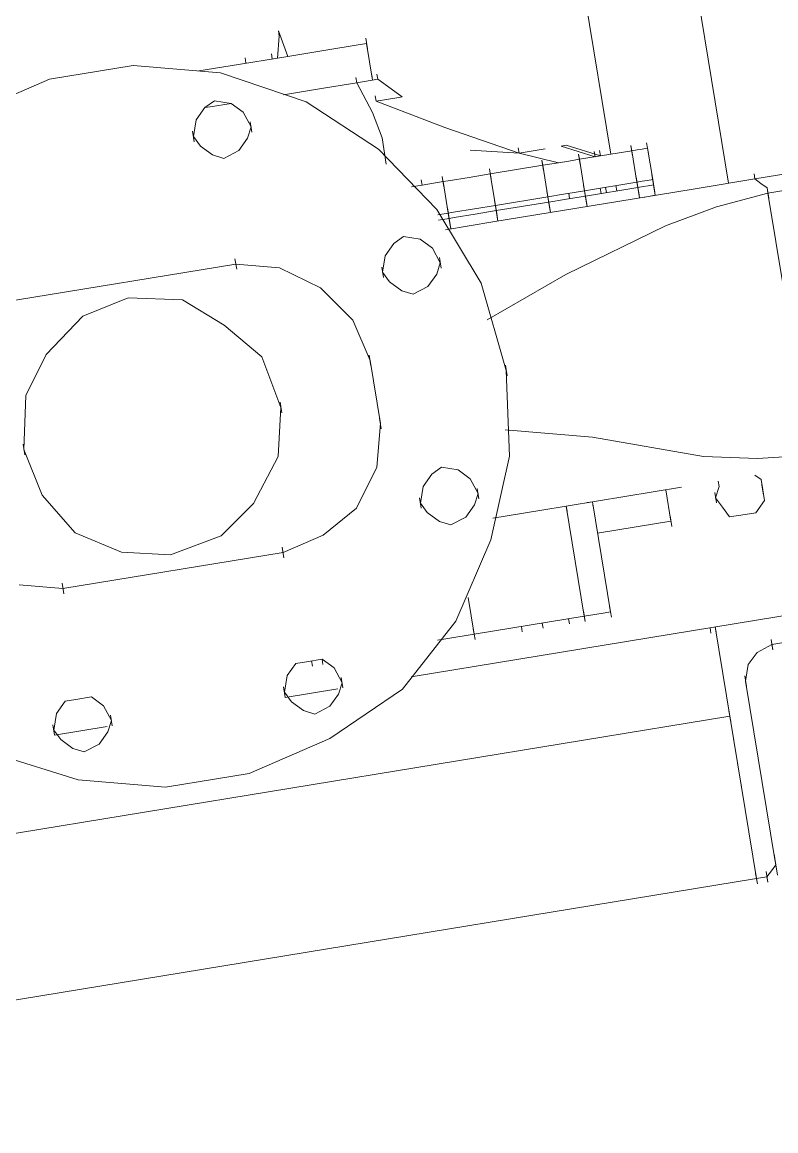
# Model space of a CAD drawing. Header units: metres. Extents: x 2 to 659295185, y -28 to 1124222152.
# Drawn here: x 655597.5662 to 655597.8639, y 1126518.3271 to 1126518.765 of the extents above; entities that cross this region are included whole.
import ezdxf

# ---------------------------------------------------------------- set-up
doc = ezdxf.new("R2010")
doc.units = ezdxf.units.M
doc.header["$MEASUREMENT"] = 0
doc.linetypes.add('DASHDOT', pattern=[1, 0.5, -0.25, 0, -0.25])
doc.layers.add('CCSM_C1_CUERPO CK$0$A-EQUIPOS', color=9, linetype='CONTINUOUS')
doc.layers.add('LOCALES ASIGNADOS', color=41, linetype='DASHDOT', lineweight=0)

msp = doc.modelspace()

# ---------------------------------------------------------------- hatches: boundary and pattern name
at = {"layer": 'LOCALES ASIGNADOS'}
h = msp.add_hatch(color=256, dxfattribs=at)
edge = h.paths.add_edge_path()
edge.add_arc((219491.10562, 1054914.37558), 441878.9229, 9.3080497183, 9.309563548, ccw=False)
edge.add_line((655551.80975, 1126384.96264), (655564.53981, 1126387.0492))
edge.add_line((655564.53981, 1126387.0492), (655562.58668, 1126398.96519))
edge.add_line((655562.58668, 1126398.96519), (655552.39223, 1126397.29424))
edge.add_line((655552.39223, 1126397.29424), (655552.45693, 1126396.89953))
edge.add_line((655552.45693, 1126396.89953), (655549.92125, 1126396.48391))

# ---------------------------------------------------------------- linework, layer by layer
at = {"layer": 'CCSM_C1_CUERPO CK$0$A-EQUIPOS', "lineweight": 5}
for p, q in [((655597.84525, 1126518.70133), (655597.63482, 1126519.98512)), ((655597.84525, 1126518.70133), (655597.63482, 1126519.98512)), ((655597.72234, 1126519.17873), (655597.79871, 1126518.71284)), ((655597.72234, 1126519.17873), (655597.79871, 1126518.71284)), ((655597.66775, 1126518.75941), (655597.66741, 1126518.76148)), ((655597.66741, 1126518.76148), (655597.67118, 1126518.75147)), ((655597.66704, 1126518.75079), (655597.66775, 1126518.75941)), ((655597.7019, 1126518.75863), (655597.70258, 1126518.75449)), ((655597.66463, 1126518.75252), (655597.66497, 1126518.75045)), ((655597.66497, 1126518.75045), (655597.66463, 1126518.75252)), ((655597.66463, 1126518.75252), (655597.66497, 1126518.75045)), ((655597.68774, 1126518.75418), (655597.67118, 1126518.75147)), ((655597.68774, 1126518.75418), (655597.67118, 1126518.75147)), ((655597.6981, 1126518.75588), (655597.68774, 1126518.75418)), ((655597.6981, 1126518.75588), (655597.68774, 1126518.75418)), ((655597.70224, 1126518.75656), (655597.6981, 1126518.75588)), ((655597.70224, 1126518.75656), (655597.6981, 1126518.75588)), ((655597.70461, 1126518.74207), (655597.70224, 1126518.75656)), ((655597.67118, 1126518.75147), (655597.6484, 1126518.74774)), ((655597.67118, 1126518.75147), (655597.6484, 1126518.74774)), ((655597.65427, 1126518.75083), (655597.65461, 1126518.74875)), ((655597.65461, 1126518.74875), (655597.65427, 1126518.75083)), ((655597.65427, 1126518.75083), (655597.65461, 1126518.74875)), ((655597.61011, 1126518.74784), (655597.57698, 1126518.74241)), ((655597.61011, 1126518.74784), (655597.57698, 1126518.74241)), ((655597.6446, 1126518.74499), (655597.61011, 1126518.74784)), ((655597.6446, 1126518.74499), (655597.61011, 1126518.74784)), ((655597.6484, 1126518.74774), (655597.63598, 1126518.7457)), ((655597.6484, 1126518.74774), (655597.63598, 1126518.7457)), ((655597.67837, 1126518.73351), (655597.6446, 1126518.74499)), ((655597.67837, 1126518.73351), (655597.6446, 1126518.74499)), ((655597.70427, 1126518.74414), (655597.70461, 1126518.74207)), ((655597.70634, 1126518.74448), (655597.70668, 1126518.74241)), ((655597.57698, 1126518.74241), (655597.54521, 1126518.7287)), ((655597.57698, 1126518.74241), (655597.54521, 1126518.7287)), ((655597.6984, 1126518.74105), (655597.68598, 1126518.73901)), ((655597.6984, 1126518.74105), (655597.68598, 1126518.73901)), ((655597.69806, 1126518.74312), (655597.6984, 1126518.74105)), ((655597.70668, 1126518.74241), (655597.6984, 1126518.74105)), ((655597.70668, 1126518.74241), (655597.6984, 1126518.74105)), ((655597.70458, 1126518.7293), (655597.6984, 1126518.74105)), ((655597.70668, 1126518.74241), (655597.71632, 1126518.73548)), ((655597.68598, 1126518.73901), (655597.66941, 1126518.7363)), ((655597.68598, 1126518.73901), (655597.66941, 1126518.7363)), ((655597.70563, 1126518.73585), (655597.70597, 1126518.73378)), ((655597.71425, 1126518.73514), (655597.70597, 1126518.73378)), ((655597.71425, 1126518.73514), (655597.70597, 1126518.73378)), ((655597.71632, 1126518.73548), (655597.71425, 1126518.73514)), ((655597.71632, 1126518.73548), (655597.71425, 1126518.73514)), ((655597.63835, 1126518.73121), (655597.63489, 1126518.72639)), ((655597.63835, 1126518.73121), (655597.63489, 1126518.72639)), ((655597.63835, 1126518.73121), (655597.64215, 1126518.73395)), ((655597.64215, 1126518.73395), (655597.63835, 1126518.73121)), ((655597.64042, 1126518.73154), (655597.63835, 1126518.73121)), ((655597.64042, 1126518.73154), (655597.63835, 1126518.73121)), ((655597.64871, 1126518.7329), (655597.64042, 1126518.73154)), ((655597.64871, 1126518.7329), (655597.64042, 1126518.73154)), ((655597.64215, 1126518.73395), (655597.64871, 1126518.7329)), ((655597.64871, 1126518.7329), (655597.64215, 1126518.73395)), ((655597.64871, 1126518.7329), (655597.65353, 1126518.72944)), ((655597.65353, 1126518.72944), (655597.64871, 1126518.7329)), ((655597.70695, 1126518.71481), (655597.67837, 1126518.73351)), ((655597.70695, 1126518.71481), (655597.67837, 1126518.73351)), ((655597.73319, 1126518.72336), (655597.70597, 1126518.73378)), ((655597.63489, 1126518.72639), (655597.63384, 1126518.71983)), ((655597.63489, 1126518.72639), (655597.63384, 1126518.71983)), ((655597.65353, 1126518.72944), (655597.65661, 1126518.72357)), ((655597.65661, 1126518.72357), (655597.65353, 1126518.72944)), ((655597.70835, 1126518.71929), (655597.70458, 1126518.7293)), ((655597.6335, 1126518.7219), (655597.63418, 1126518.71776)), ((655597.65661, 1126518.72357), (655597.65522, 1126518.71909)), ((655597.65661, 1126518.72357), (655597.65522, 1126518.71909)), ((655597.65628, 1126518.72564), (655597.65695, 1126518.7215)), ((655597.76249, 1126518.71328), (655597.73319, 1126518.72336)), ((655597.63659, 1126518.71603), (655597.63384, 1126518.71983)), ((655597.63659, 1126518.71603), (655597.63384, 1126518.71983)), ((655597.65522, 1126518.71909), (655597.65176, 1126518.71427)), ((655597.65522, 1126518.71909), (655597.65176, 1126518.71427)), ((655597.71004, 1126518.70894), (655597.70835, 1126518.71929)), ((655597.64141, 1126518.71257), (655597.63659, 1126518.71603)), ((655597.64141, 1126518.71257), (655597.63659, 1126518.71603)), ((655597.65176, 1126518.71427), (655597.64589, 1126518.71118)), ((655597.65176, 1126518.71427), (655597.64589, 1126518.71118)), ((655597.73, 1126518.69094), (655597.70695, 1126518.71481)), ((655597.73, 1126518.69094), (655597.70695, 1126518.71481)), ((655597.76249, 1126518.71328), (655597.74317, 1126518.71437)), ((655597.74317, 1126518.71437), (655597.76249, 1126518.71328)), ((655597.76249, 1126518.71328), (655597.74317, 1126518.71437)), ((655597.76215, 1126518.71535), (655597.76249, 1126518.71328)), ((655597.76249, 1126518.71328), (655597.76215, 1126518.71535)), ((655597.76249, 1126518.71328), (655597.77284, 1126518.71498)), ((655597.77284, 1126518.71498), (655597.76249, 1126518.71328)), ((655597.778, 1126518.70944), (655597.76249, 1126518.71328)), ((655597.778, 1126518.70944), (655597.76249, 1126518.71328)), ((655597.76249, 1126518.71328), (655597.778, 1126518.70944)), ((655597.78112, 1126518.71633), (655597.77905, 1126518.71599)), ((655597.78112, 1126518.71633), (655597.77905, 1126518.71599)), ((655597.77905, 1126518.71599), (655597.7925, 1126518.71182)), ((655597.79457, 1126518.71216), (655597.78112, 1126518.71633)), ((655597.78112, 1126518.71633), (655597.79457, 1126518.71216)), ((655597.80699, 1126518.7142), (655597.78628, 1126518.7108)), ((655597.78628, 1126518.7108), (655597.80699, 1126518.7142)), ((655597.79216, 1126518.71389), (655597.7925, 1126518.71182)), ((655597.79216, 1126518.71389), (655597.7925, 1126518.71182)), ((655597.79216, 1126518.71389), (655597.7925, 1126518.71182)), ((655597.7925, 1126518.71182), (655597.79216, 1126518.71389)), ((655597.79423, 1126518.71423), (655597.79457, 1126518.71216)), ((655597.80733, 1126518.71212), (655597.80665, 1126518.71627)), ((655597.80665, 1126518.71627), (655597.80699, 1126518.7142)), ((655597.80906, 1126518.71453), (655597.80699, 1126518.7142)), ((655597.80906, 1126518.71453), (655597.80699, 1126518.7142)), ((655597.80699, 1126518.7142), (655597.80903, 1126518.70177)), ((655597.81113, 1126518.71487), (655597.80906, 1126518.71453)), ((655597.81113, 1126518.71487), (655597.80906, 1126518.71453)), ((655597.8132, 1126518.71521), (655597.81113, 1126518.71487)), ((655597.8132, 1126518.71521), (655597.81113, 1126518.71487)), ((655597.81354, 1126518.71314), (655597.81286, 1126518.71728)), ((655597.81286, 1126518.71728), (655597.8132, 1126518.71521)), ((655597.81524, 1126518.70279), (655597.8132, 1126518.71521)), ((655597.64589, 1126518.71118), (655597.64141, 1126518.71257)), ((655597.64589, 1126518.71118), (655597.64141, 1126518.71257)), ((655597.77145, 1126518.7105), (655597.77213, 1126518.70635)), ((655597.77145, 1126518.7105), (655597.77179, 1126518.70843)), ((655597.778, 1126518.70944), (655597.77179, 1126518.70843)), ((655597.778, 1126518.70944), (655597.77179, 1126518.70843)), ((655597.78214, 1126518.71012), (655597.778, 1126518.70944)), ((655597.78214, 1126518.71012), (655597.778, 1126518.70944)), ((655597.78628, 1126518.7108), (655597.78214, 1126518.71012)), ((655597.78628, 1126518.7108), (655597.78214, 1126518.71012)), ((655597.78594, 1126518.71287), (655597.78662, 1126518.70873)), ((655597.78594, 1126518.71287), (655597.78628, 1126518.7108)), ((655597.78832, 1126518.69838), (655597.78628, 1126518.7108)), ((655597.75108, 1126518.70503), (655597.7428, 1126518.70367)), ((655597.75074, 1126518.7071), (655597.75142, 1126518.70296)), ((655597.77179, 1126518.70843), (655597.75108, 1126518.70503)), ((655597.75108, 1126518.70503), (655597.77179, 1126518.70843)), ((655597.75108, 1126518.70503), (655597.75312, 1126518.69261)), ((655597.77179, 1126518.70843), (655597.77383, 1126518.696)), ((655597.8149, 1126518.70486), (655597.81558, 1126518.70072)), ((655597.85526, 1126518.7051), (655597.8556, 1126518.70303)), ((655597.87838, 1126518.70676), (655597.8556, 1126518.70303)), ((655597.87838, 1126518.70676), (655597.8556, 1126518.70303)), ((655597.72416, 1126518.70062), (655597.72002, 1126518.69994)), ((655597.72416, 1126518.70062), (655597.72002, 1126518.69994)), ((655597.72382, 1126518.70269), (655597.72416, 1126518.70062)), ((655597.73245, 1126518.70198), (655597.72416, 1126518.70062)), ((655597.72416, 1126518.70062), (655597.73245, 1126518.70198)), ((655597.73211, 1126518.70405), (655597.73279, 1126518.69991)), ((655597.73452, 1126518.70232), (655597.73245, 1126518.70198)), ((655597.73245, 1126518.70198), (655597.73448, 1126518.68955)), ((655597.7428, 1126518.70367), (655597.73452, 1126518.70232)), ((655597.78798, 1126518.70045), (655597.78866, 1126518.69631)), ((655597.80903, 1126518.70177), (655597.78832, 1126518.69838)), ((655597.78832, 1126518.69838), (655597.80903, 1126518.70177)), ((655597.80074, 1126518.70041), (655597.80108, 1126518.69834)), ((655597.80074, 1126518.70041), (655597.80108, 1126518.69834)), ((655597.80869, 1126518.70384), (655597.80937, 1126518.6997)), ((655597.8111, 1126518.70211), (655597.80903, 1126518.70177)), ((655597.8111, 1126518.70211), (655597.80903, 1126518.70177)), ((655597.80971, 1126518.69763), (655597.80903, 1126518.70177)), ((655597.80903, 1126518.70177), (655597.80937, 1126518.6997)), ((655597.80937, 1126518.6997), (655597.80903, 1126518.70177)), ((655597.81144, 1126518.70004), (655597.80937, 1126518.6997)), ((655597.81144, 1126518.70004), (655597.80937, 1126518.6997)), ((655597.81317, 1126518.70245), (655597.8111, 1126518.70211)), ((655597.81317, 1126518.70245), (655597.8111, 1126518.70211)), ((655597.81351, 1126518.70038), (655597.81144, 1126518.70004)), ((655597.81351, 1126518.70038), (655597.81144, 1126518.70004)), ((655597.81524, 1126518.70279), (655597.81317, 1126518.70245)), ((655597.81317, 1126518.70245), (655597.81524, 1126518.70279)), ((655597.81558, 1126518.70072), (655597.81351, 1126518.70038)), ((655597.81558, 1126518.70072), (655597.81351, 1126518.70038)), ((655597.81592, 1126518.69865), (655597.81524, 1126518.70279)), ((655597.81524, 1126518.70279), (655597.81558, 1126518.70072)), ((655597.81558, 1126518.70072), (655597.81524, 1126518.70279)), ((655597.81626, 1126518.69658), (655597.81558, 1126518.70072)), ((655597.8556, 1126518.70303), (655597.83282, 1126518.69929)), ((655597.83282, 1126518.69929), (655597.8556, 1126518.70303)), ((655597.8556, 1126518.70303), (655597.85801, 1126518.70129)), ((655597.86042, 1126518.69956), (655597.85801, 1126518.70129)), ((655597.88353, 1126518.70123), (655597.86076, 1126518.69749)), ((655597.77383, 1126518.696), (655597.75312, 1126518.69261)), ((655597.75312, 1126518.69261), (655597.77383, 1126518.696)), ((655597.77349, 1126518.69807), (655597.77416, 1126518.69393)), ((655597.78004, 1126518.69702), (655597.77383, 1126518.696)), ((655597.78004, 1126518.69702), (655597.77383, 1126518.696)), ((655597.77416, 1126518.69393), (655597.77383, 1126518.696)), ((655597.77383, 1126518.696), (655597.7745, 1126518.69186)), ((655597.77416, 1126518.69393), (655597.77383, 1126518.696)), ((655597.78418, 1126518.6977), (655597.78004, 1126518.69702)), ((655597.78418, 1126518.6977), (655597.78004, 1126518.69702)), ((655597.78452, 1126518.69563), (655597.78038, 1126518.69495)), ((655597.78452, 1126518.69563), (655597.78038, 1126518.69495)), ((655597.78245, 1126518.69529), (655597.78211, 1126518.69736)), ((655597.78211, 1126518.69736), (655597.78245, 1126518.69529)), ((655597.78832, 1126518.69838), (655597.78418, 1126518.6977)), ((655597.78418, 1126518.6977), (655597.78832, 1126518.69838)), ((655597.78866, 1126518.69631), (655597.78452, 1126518.69563)), ((655597.78866, 1126518.69631), (655597.78452, 1126518.69563)), ((655597.78832, 1126518.69838), (655597.78866, 1126518.69631)), ((655597.78866, 1126518.69631), (655597.78832, 1126518.69838)), ((655597.78832, 1126518.69838), (655597.78866, 1126518.69631)), ((655597.78832, 1126518.69838), (655597.789, 1126518.69424)), ((655597.78866, 1126518.69631), (655597.78832, 1126518.69838)), ((655597.78832, 1126518.69838), (655597.78866, 1126518.69631)), ((655597.78866, 1126518.69631), (655597.78832, 1126518.69838)), ((655597.78866, 1126518.69631), (655597.80937, 1126518.6997)), ((655597.80937, 1126518.6997), (655597.78866, 1126518.69631)), ((655597.78934, 1126518.69217), (655597.78866, 1126518.69631)), ((655597.79453, 1126518.6994), (655597.79487, 1126518.69732)), ((655597.79487, 1126518.69732), (655597.79453, 1126518.6994)), ((655597.79453, 1126518.6994), (655597.79487, 1126518.69732)), ((655597.79487, 1126518.69732), (655597.79453, 1126518.6994)), ((655597.7966, 1126518.69973), (655597.79694, 1126518.69766)), ((655597.79694, 1126518.69766), (655597.7966, 1126518.69973)), ((655597.7966, 1126518.69973), (655597.79694, 1126518.69766)), ((655597.83282, 1126518.69929), (655597.80797, 1126518.69522)), ((655597.83282, 1126518.69929), (655597.80797, 1126518.69522)), ((655597.80937, 1126518.6997), (655597.81004, 1126518.69556)), ((655597.80971, 1126518.69763), (655597.81004, 1126518.69556)), ((655597.81212, 1126518.6959), (655597.81004, 1126518.69556)), ((655597.81212, 1126518.6959), (655597.81004, 1126518.69556)), ((655597.81419, 1126518.69624), (655597.81212, 1126518.6959)), ((655597.81419, 1126518.69624), (655597.81212, 1126518.6959)), ((655597.81626, 1126518.69658), (655597.81419, 1126518.69624)), ((655597.81419, 1126518.69624), (655597.81626, 1126518.69658)), ((655597.81592, 1126518.69865), (655597.81626, 1126518.69658)), ((655597.86076, 1126518.69749), (655597.84039, 1126518.69203)), ((655597.86042, 1126518.69956), (655597.86076, 1126518.69749)), ((655597.86042, 1126518.69956), (655597.8611, 1126518.69542)), ((655597.87773, 1126518.59396), (655597.86076, 1126518.69749)), ((655597.73414, 1126518.69162), (655597.73482, 1126518.68748)), ((655597.74484, 1126518.69125), (655597.73655, 1126518.68989)), ((655597.74484, 1126518.69125), (655597.73655, 1126518.68989)), ((655597.75312, 1126518.69261), (655597.74484, 1126518.69125)), ((655597.75312, 1126518.69261), (655597.74484, 1126518.69125)), ((655597.80797, 1126518.69522), (655597.75207, 1126518.68606)), ((655597.80797, 1126518.69522), (655597.75207, 1126518.68606)), ((655597.75278, 1126518.69468), (655597.75346, 1126518.69054)), ((655597.75312, 1126518.69261), (655597.7538, 1126518.68847)), ((655597.75346, 1126518.69054), (655597.77416, 1126518.69393)), ((655597.77416, 1126518.69393), (655597.75346, 1126518.69054)), ((655597.78038, 1126518.69495), (655597.77416, 1126518.69393)), ((655597.78038, 1126518.69495), (655597.77416, 1126518.69393)), ((655597.77416, 1126518.69393), (655597.77484, 1126518.68979)), ((655597.7745, 1126518.69186), (655597.77484, 1126518.68979)), ((655597.789, 1126518.69424), (655597.78934, 1126518.69217)), ((655597.84039, 1126518.69203), (655597.82036, 1126518.68449)), ((655597.74752, 1126518.66192), (655597.73, 1126518.69094)), ((655597.74752, 1126518.66192), (655597.73, 1126518.69094)), ((655597.73448, 1126518.68955), (655597.73034, 1126518.68887)), ((655597.73448, 1126518.68955), (655597.73034, 1126518.68887)), ((655597.73482, 1126518.68748), (655597.73068, 1126518.6868)), ((655597.73482, 1126518.68748), (655597.73068, 1126518.6868)), ((655597.73655, 1126518.68989), (655597.73448, 1126518.68955)), ((655597.73655, 1126518.68989), (655597.73448, 1126518.68955)), ((655597.73448, 1126518.68955), (655597.73516, 1126518.68541)), ((655597.73689, 1126518.68782), (655597.73482, 1126518.68748)), ((655597.73689, 1126518.68782), (655597.73482, 1126518.68748)), ((655597.7355, 1126518.68334), (655597.73482, 1126518.68748)), ((655597.74518, 1126518.68918), (655597.73689, 1126518.68782)), ((655597.74518, 1126518.68918), (655597.73689, 1126518.68782)), ((655597.74518, 1126518.68918), (655597.75346, 1126518.69054)), ((655597.75346, 1126518.69054), (655597.74518, 1126518.68918)), ((655597.75346, 1126518.69054), (655597.75414, 1126518.6864)), ((655597.7538, 1126518.68847), (655597.75414, 1126518.6864)), ((655597.75207, 1126518.68606), (655597.73343, 1126518.683)), ((655597.75207, 1126518.68606), (655597.73343, 1126518.683)), ((655597.73516, 1126518.68541), (655597.7355, 1126518.68334)), ((655597.82036, 1126518.68449), (655597.78099, 1126518.66528)), ((655597.71306, 1126518.67754), (655597.71687, 1126518.68029)), ((655597.71687, 1126518.68029), (655597.71306, 1126518.67754)), ((655597.71687, 1126518.68029), (655597.72342, 1126518.67923)), ((655597.72342, 1126518.67923), (655597.71687, 1126518.68029)), ((655597.72342, 1126518.67923), (655597.72824, 1126518.67577)), ((655597.72824, 1126518.67577), (655597.72342, 1126518.67923)), ((655597.7096, 1126518.67272), (655597.71306, 1126518.67754)), ((655597.71306, 1126518.67754), (655597.7096, 1126518.67272)), ((655597.72824, 1126518.67577), (655597.73133, 1126518.6699)), ((655597.73133, 1126518.6699), (655597.72824, 1126518.67577)), ((655597.65061, 1126518.66943), (655597.56364, 1126518.65517)), ((655597.65061, 1126518.66943), (655597.56364, 1126518.65517)), ((655597.65027, 1126518.6715), (655597.65094, 1126518.66736)), ((655597.66785, 1126518.668), (655597.65061, 1126518.66943)), ((655597.66785, 1126518.668), (655597.65061, 1126518.66943)), ((655597.70855, 1126518.66617), (655597.7096, 1126518.67272)), ((655597.7096, 1126518.67272), (655597.70855, 1126518.66617)), ((655597.73133, 1126518.6699), (655597.72993, 1126518.66542)), ((655597.73133, 1126518.6699), (655597.72993, 1126518.66542)), ((655597.73099, 1126518.67197), (655597.73167, 1126518.66783)), ((655597.66785, 1126518.668), (655597.68404, 1126518.66002)), ((655597.68404, 1126518.66002), (655597.66785, 1126518.668)), ((655597.70821, 1126518.66824), (655597.70889, 1126518.66409)), ((655597.7113, 1126518.66236), (655597.70855, 1126518.66617)), ((655597.7113, 1126518.66236), (655597.70855, 1126518.66617)), ((655597.72993, 1126518.66542), (655597.72647, 1126518.6606)), ((655597.72993, 1126518.66542), (655597.72647, 1126518.6606)), ((655597.78099, 1126518.66528), (655597.74989, 1126518.64743)), ((655597.71612, 1126518.6589), (655597.7113, 1126518.66236)), ((655597.71612, 1126518.6589), (655597.7113, 1126518.66236)), ((655597.72647, 1126518.6606), (655597.7206, 1126518.65751)), ((655597.72647, 1126518.6606), (655597.7206, 1126518.65751)), ((655597.75743, 1126518.6274), (655597.74752, 1126518.66192)), ((655597.75743, 1126518.6274), (655597.74752, 1126518.66192)), ((655597.60814, 1126518.65609), (655597.59018, 1126518.64889)), ((655597.59018, 1126518.64889), (655597.60814, 1126518.65609)), ((655597.60814, 1126518.65609), (655597.59018, 1126518.64889)), ((655597.60814, 1126518.65609), (655597.62953, 1126518.65534)), ((655597.62953, 1126518.65534), (655597.60814, 1126518.65609)), ((655597.62953, 1126518.65534), (655597.60814, 1126518.65609)), ((655597.68404, 1126518.66002), (655597.69677, 1126518.64722)), ((655597.69677, 1126518.64722), (655597.68404, 1126518.66002)), ((655597.7206, 1126518.65751), (655597.71612, 1126518.6589)), ((655597.7206, 1126518.65751), (655597.71612, 1126518.6589)), ((655597.64606, 1126518.64529), (655597.62953, 1126518.65534)), ((655597.64606, 1126518.64529), (655597.62953, 1126518.65534)), ((655597.64606, 1126518.64529), (655597.62953, 1126518.65534)), ((655597.57565, 1126518.63375), (655597.59018, 1126518.64889)), ((655597.59018, 1126518.64889), (655597.57565, 1126518.63375)), ((655597.59018, 1126518.64889), (655597.57565, 1126518.63375)), ((655597.66086, 1126518.63283), (655597.64606, 1126518.64529)), ((655597.66086, 1126518.63283), (655597.64606, 1126518.64529)), ((655597.66086, 1126518.63283), (655597.64606, 1126518.64529)), ((655597.69677, 1126518.64722), (655597.70363, 1126518.63134)), ((655597.70363, 1126518.63134), (655597.69677, 1126518.64722)), ((655597.56768, 1126518.61756), (655597.57565, 1126518.63375)), ((655597.57565, 1126518.63375), (655597.56768, 1126518.61756)), ((655597.57565, 1126518.63375), (655597.56768, 1126518.61756)), ((655597.66086, 1126518.63283), (655597.66839, 1126518.61281)), ((655597.66839, 1126518.61281), (655597.66086, 1126518.63283)), ((655597.66839, 1126518.61281), (655597.66086, 1126518.63283)), ((655597.70329, 1126518.63341), (655597.70397, 1126518.62927)), ((655597.7077, 1126518.60649), (655597.70363, 1126518.63134)), ((655597.7077, 1126518.60649), (655597.70363, 1126518.63134)), ((655597.75709, 1126518.62947), (655597.75777, 1126518.62533)), ((655597.75777, 1126518.62533), (655597.75709, 1126518.62947)), ((655597.75872, 1126518.59359), (655597.75743, 1126518.6274)), ((655597.75743, 1126518.6274), (655597.75872, 1126518.59359)), ((655597.56693, 1126518.59617), (655597.56768, 1126518.61756)), ((655597.56768, 1126518.61756), (655597.56693, 1126518.59617)), ((655597.56768, 1126518.61756), (655597.56693, 1126518.59617)), ((655597.66839, 1126518.61281), (655597.6673, 1126518.59349)), ((655597.66839, 1126518.61281), (655597.6673, 1126518.59349)), ((655597.66839, 1126518.61281), (655597.6673, 1126518.59349)), ((655597.66805, 1126518.61488), (655597.66873, 1126518.61073)), ((655597.66805, 1126518.61488), (655597.66873, 1126518.61073)), ((655597.70736, 1126518.60856), (655597.70804, 1126518.60442)), ((655597.7077, 1126518.60649), (655597.70627, 1126518.58925)), ((655597.7077, 1126518.60649), (655597.70627, 1126518.58925)), ((655597.79151, 1126518.60109), (655597.75702, 1126518.60394)), ((655597.8353, 1126518.59339), (655597.79151, 1126518.60109)), ((655597.56659, 1126518.59825), (655597.56727, 1126518.5941)), ((655597.56659, 1126518.59825), (655597.56727, 1126518.5941)), ((655597.57413, 1126518.57822), (655597.56693, 1126518.59617)), ((655597.57413, 1126518.57822), (655597.56693, 1126518.59617)), ((655597.57413, 1126518.57822), (655597.56693, 1126518.59617)), ((655597.6673, 1126518.59349), (655597.6576, 1126518.57489)), ((655597.6673, 1126518.59349), (655597.6576, 1126518.57489)), ((655597.6673, 1126518.59349), (655597.6576, 1126518.57489)), ((655597.75138, 1126518.56049), (655597.75872, 1126518.59359)), ((655597.75872, 1126518.59359), (655597.75138, 1126518.56049)), ((655597.85668, 1126518.59264), (655597.8353, 1126518.59339)), ((655597.85668, 1126518.59264), (655597.87773, 1126518.59396)), ((655597.70627, 1126518.58925), (655597.6983, 1126518.57306)), ((655597.70627, 1126518.58925), (655597.6983, 1126518.57306)), ((655597.72453, 1126518.58161), (655597.728, 1126518.58643)), ((655597.728, 1126518.58643), (655597.72453, 1126518.58161)), ((655597.728, 1126518.58643), (655597.7318, 1126518.58918)), ((655597.7318, 1126518.58918), (655597.728, 1126518.58643)), ((655597.7318, 1126518.58918), (655597.73835, 1126518.58813)), ((655597.73835, 1126518.58813), (655597.7318, 1126518.58918)), ((655597.73835, 1126518.58813), (655597.74317, 1126518.58466)), ((655597.74317, 1126518.58466), (655597.73835, 1126518.58813)), ((655597.85563, 1126518.58609), (655597.85804, 1126518.58436)), ((655597.85804, 1126518.58436), (655597.85563, 1126518.58609)), ((655597.74317, 1126518.58466), (655597.74626, 1126518.57879)), ((655597.74626, 1126518.57879), (655597.74317, 1126518.58466)), ((655597.84147, 1126518.58164), (655597.84008, 1126518.57716)), ((655597.84147, 1126518.58164), (655597.84008, 1126518.57716)), ((655597.84147, 1126518.58164), (655597.84114, 1126518.58371)), ((655597.84114, 1126518.58371), (655597.84147, 1126518.58164)), ((655597.85804, 1126518.58436), (655597.85872, 1126518.58021)), ((655597.85872, 1126518.58021), (655597.85804, 1126518.58436)), ((655597.85838, 1126518.58228), (655597.85906, 1126518.57814)), ((655597.58719, 1126518.56335), (655597.57413, 1126518.57822)), ((655597.58719, 1126518.56335), (655597.57413, 1126518.57822)), ((655597.58719, 1126518.56335), (655597.57413, 1126518.57822)), ((655597.72348, 1126518.57506), (655597.72453, 1126518.58161)), ((655597.72453, 1126518.58161), (655597.72348, 1126518.57506)), ((655597.74626, 1126518.57879), (655597.74487, 1126518.57431)), ((655597.74626, 1126518.57879), (655597.74487, 1126518.57431)), ((655597.74592, 1126518.58086), (655597.7466, 1126518.57672)), ((655597.82664, 1126518.58133), (655597.77073, 1126518.57217)), ((655597.77073, 1126518.57217), (655597.82664, 1126518.58133)), ((655597.82043, 1126518.58032), (655597.82247, 1126518.56789)), ((655597.82043, 1126518.58032), (655597.82247, 1126518.56789)), ((655597.83974, 1126518.57923), (655597.84042, 1126518.57509)), ((655597.85872, 1126518.58021), (655597.8594, 1126518.57607)), ((655597.85872, 1126518.58021), (655597.8594, 1126518.57607)), ((655597.6576, 1126518.57489), (655597.6448, 1126518.56216)), ((655597.6576, 1126518.57489), (655597.6448, 1126518.56216)), ((655597.6576, 1126518.57489), (655597.6448, 1126518.56216)), ((655597.6983, 1126518.57306), (655597.68516, 1126518.5624)), ((655597.6983, 1126518.57306), (655597.68516, 1126518.5624)), ((655597.72314, 1126518.57713), (655597.72382, 1126518.57299)), ((655597.72623, 1126518.57126), (655597.72348, 1126518.57506)), ((655597.72623, 1126518.57126), (655597.72348, 1126518.57506)), ((655597.74487, 1126518.57431), (655597.74141, 1126518.56949)), ((655597.74487, 1126518.57431), (655597.74141, 1126518.56949)), ((655597.78821, 1126518.53038), (655597.78109, 1126518.57387)), ((655597.78109, 1126518.57387), (655597.78143, 1126518.5718)), ((655597.79144, 1126518.57557), (655597.78937, 1126518.57523)), ((655597.79144, 1126518.57557), (655597.78937, 1126518.57523)), ((655597.79857, 1126518.53208), (655597.79144, 1126518.57557)), ((655597.79144, 1126518.57557), (655597.79178, 1126518.57349)), ((655597.84008, 1126518.57716), (655597.84283, 1126518.57336)), ((655597.84283, 1126518.57336), (655597.84008, 1126518.57716)), ((655597.84283, 1126518.57336), (655597.84558, 1126518.56956)), ((655597.84558, 1126518.56956), (655597.84283, 1126518.57336)), ((655597.8594, 1126518.57607), (655597.85593, 1126518.57125)), ((655597.8594, 1126518.57607), (655597.85593, 1126518.57125)), ((655597.73105, 1126518.56779), (655597.72623, 1126518.57126)), ((655597.73105, 1126518.56779), (655597.72623, 1126518.57126)), ((655597.74141, 1126518.56949), (655597.73553, 1126518.5664)), ((655597.74141, 1126518.56949), (655597.73553, 1126518.5664)), ((655597.77073, 1126518.57217), (655597.7521, 1126518.56912)), ((655597.7521, 1126518.56912), (655597.77073, 1126518.57217)), ((655597.82213, 1126518.56996), (655597.8228, 1126518.56582)), ((655597.85179, 1126518.57057), (655597.84558, 1126518.56956)), ((655597.85179, 1126518.57057), (655597.84558, 1126518.56956)), ((655597.85593, 1126518.57125), (655597.85179, 1126518.57057)), ((655597.85593, 1126518.57125), (655597.85179, 1126518.57057)), ((655597.73553, 1126518.5664), (655597.73105, 1126518.56779)), ((655597.73553, 1126518.5664), (655597.73105, 1126518.56779)), ((655597.82247, 1126518.56789), (655597.79348, 1126518.56314)), ((655597.82247, 1126518.56789), (655597.79348, 1126518.56314)), ((655597.60546, 1126518.55571), (655597.58719, 1126518.56335)), ((655597.60546, 1126518.55571), (655597.58719, 1126518.56335)), ((655597.60546, 1126518.55571), (655597.58719, 1126518.56335)), ((655597.6448, 1126518.56216), (655597.62477, 1126518.55463)), ((655597.6448, 1126518.56216), (655597.62477, 1126518.55463)), ((655597.6448, 1126518.56216), (655597.62477, 1126518.55463)), ((655597.68516, 1126518.5624), (655597.66927, 1126518.55554)), ((655597.68516, 1126518.5624), (655597.66927, 1126518.55554)), ((655597.7375, 1126518.52845), (655597.75138, 1126518.56049)), ((655597.75138, 1126518.56049), (655597.7375, 1126518.52845)), ((655597.58231, 1126518.54129), (655597.66927, 1126518.55554)), ((655597.58231, 1126518.54129), (655597.66927, 1126518.55554)), ((655597.62477, 1126518.55463), (655597.60546, 1126518.55571)), ((655597.62477, 1126518.55463), (655597.60546, 1126518.55571)), ((655597.62477, 1126518.55463), (655597.60546, 1126518.55571)), ((655597.66893, 1126518.55761), (655597.66961, 1126518.55347)), ((655597.56506, 1126518.54271), (655597.58231, 1126518.54129)), ((655597.56506, 1126518.54271), (655597.58231, 1126518.54129)), ((655597.58231, 1126518.54129), (655597.56506, 1126518.54271)), ((655597.58197, 1126518.54336), (655597.58264, 1126518.53922)), ((655597.74473, 1126518.52326), (655597.74235, 1126518.53775)), ((655597.79823, 1126518.53415), (655597.79891, 1126518.53001)), ((655597.71985, 1126518.50642), (655597.87308, 1126518.53154)), ((655597.71985, 1126518.50642), (655597.87308, 1126518.53154)), ((655597.78821, 1126518.53038), (655597.74473, 1126518.52326)), ((655597.74473, 1126518.52326), (655597.78821, 1126518.53038)), ((655597.782, 1126518.52937), (655597.78234, 1126518.5273)), ((655597.78234, 1126518.5273), (655597.782, 1126518.52937)), ((655597.782, 1126518.52937), (655597.78234, 1126518.5273)), ((655597.78234, 1126518.5273), (655597.782, 1126518.52937)), ((655597.78787, 1126518.53246), (655597.78855, 1126518.52831)), ((655597.79236, 1126518.53106), (655597.78821, 1126518.53038)), ((655597.79236, 1126518.53106), (655597.78821, 1126518.53038)), ((655597.78855, 1126518.52831), (655597.78821, 1126518.53038)), ((655597.7965, 1126518.53174), (655597.79236, 1126518.53106)), ((655597.7965, 1126518.53174), (655597.79236, 1126518.53106)), ((655597.79857, 1126518.53208), (655597.7965, 1126518.53174)), ((655597.79857, 1126518.53208), (655597.7965, 1126518.53174)), ((655597.79891, 1126518.53001), (655597.79857, 1126518.53208)), ((655597.86235, 1126518.51915), (655597.93275, 1126518.53069)), ((655597.93275, 1126518.53069), (655597.86235, 1126518.51915)), ((655597.71639, 1126518.5016), (655597.7375, 1126518.52845)), ((655597.7375, 1126518.52845), (655597.71639, 1126518.5016)), ((655597.74439, 1126518.52533), (655597.74507, 1126518.52119)), ((655597.76337, 1126518.52631), (655597.76371, 1126518.52424)), ((655597.76371, 1126518.52424), (655597.76337, 1126518.52631)), ((655597.77165, 1126518.52767), (655597.77199, 1126518.5256)), ((655597.77199, 1126518.5256), (655597.77165, 1126518.52767)), ((655597.77165, 1126518.52767), (655597.77199, 1126518.5256)), ((655597.77199, 1126518.5256), (655597.77165, 1126518.52767)), ((655597.83788, 1126518.52577), (655597.83821, 1126518.5237)), ((655597.83821, 1126518.5237), (655597.83788, 1126518.52577)), ((655597.83995, 1126518.52611), (655597.85624, 1126518.42672)), ((655597.83995, 1126518.52611), (655597.85624, 1126518.42672)), ((655597.83995, 1126518.52611), (655597.84029, 1126518.52404)), ((655597.73438, 1126518.52156), (655597.73024, 1126518.52088)), ((655597.73024, 1126518.52088), (655597.73438, 1126518.52156)), ((655597.74473, 1126518.52326), (655597.73438, 1126518.52156)), ((655597.73438, 1126518.52156), (655597.74473, 1126518.52326)), ((655597.74507, 1126518.52119), (655597.74473, 1126518.52326)), ((655597.86201, 1126518.52122), (655597.86269, 1126518.51708)), ((655597.85648, 1126518.51606), (655597.85301, 1126518.51124)), ((655597.85648, 1126518.51606), (655597.85301, 1126518.51124)), ((655597.86235, 1126518.51915), (655597.85648, 1126518.51606)), ((655597.85648, 1126518.51606), (655597.86235, 1126518.51915)), ((655597.86235, 1126518.51915), (655597.86269, 1126518.51708)), ((655597.67087, 1126518.5069), (655597.67433, 1126518.51172)), ((655597.67433, 1126518.51172), (655597.67087, 1126518.5069)), ((655597.67433, 1126518.51172), (655597.67847, 1126518.5124)), ((655597.67847, 1126518.5124), (655597.67433, 1126518.51172)), ((655597.67847, 1126518.5124), (655597.68468, 1126518.51341)), ((655597.68468, 1126518.51341), (655597.67847, 1126518.5124)), ((655597.68054, 1126518.51274), (655597.68088, 1126518.51067)), ((655597.68088, 1126518.51067), (655597.68054, 1126518.51274)), ((655597.68054, 1126518.51274), (655597.68088, 1126518.51067)), ((655597.68088, 1126518.51067), (655597.68054, 1126518.51274)), ((655597.68468, 1126518.51341), (655597.6895, 1126518.50995)), ((655597.6895, 1126518.50995), (655597.68468, 1126518.51341)), ((655597.68468, 1126518.51341), (655597.68502, 1126518.51134)), ((655597.68502, 1126518.51134), (655597.68468, 1126518.51341)), ((655597.6895, 1126518.50995), (655597.69259, 1126518.50408)), ((655597.69259, 1126518.50408), (655597.6895, 1126518.50995)), ((655597.85301, 1126518.51124), (655597.85196, 1126518.50469)), ((655597.85301, 1126518.51124), (655597.85196, 1126518.50469)), ((655597.66981, 1126518.50035), (655597.67087, 1126518.5069)), ((655597.67087, 1126518.5069), (655597.66981, 1126518.50035)), ((655597.69259, 1126518.50408), (655597.6912, 1126518.4996)), ((655597.69259, 1126518.50408), (655597.6912, 1126518.4996)), ((655597.69225, 1126518.50615), (655597.69293, 1126518.50201)), ((655597.85162, 1126518.50676), (655597.8523, 1126518.50262)), ((655597.8635, 1126518.43429), (655597.85196, 1126518.50469)), ((655597.8635, 1126518.43429), (655597.85196, 1126518.50469)), ((655597.58736, 1126518.49746), (655597.59357, 1126518.49848)), ((655597.59357, 1126518.49848), (655597.58736, 1126518.49746)), ((655597.59357, 1126518.49848), (655597.59839, 1126518.49502)), ((655597.59839, 1126518.49502), (655597.59357, 1126518.49848)), ((655597.66947, 1126518.50242), (655597.67015, 1126518.49828)), ((655597.67256, 1126518.49654), (655597.66981, 1126518.50035)), ((655597.67256, 1126518.49654), (655597.66981, 1126518.50035)), ((655597.67015, 1126518.49828), (655597.69086, 1126518.50167)), ((655597.67015, 1126518.49828), (655597.69086, 1126518.50167)), ((655597.6877, 1126518.48202), (655597.71639, 1126518.5016)), ((655597.71639, 1126518.5016), (655597.6877, 1126518.48202)), ((655597.6912, 1126518.4996), (655597.68774, 1126518.49478)), ((655597.6912, 1126518.4996), (655597.68774, 1126518.49478)), ((655597.57976, 1126518.49196), (655597.58322, 1126518.49678)), ((655597.58322, 1126518.49678), (655597.57976, 1126518.49196)), ((655597.58322, 1126518.49678), (655597.58736, 1126518.49746)), ((655597.58736, 1126518.49746), (655597.58322, 1126518.49678)), ((655597.59839, 1126518.49502), (655597.60148, 1126518.48915)), ((655597.60148, 1126518.48915), (655597.59839, 1126518.49502)), ((655597.67738, 1126518.49308), (655597.67256, 1126518.49654)), ((655597.67738, 1126518.49308), (655597.67256, 1126518.49654)), ((655597.68774, 1126518.49478), (655597.68186, 1126518.49169)), ((655597.68774, 1126518.49478), (655597.68186, 1126518.49169)), ((655597.4378, 1126518.42404), (655597.84572, 1126518.49091)), ((655597.4378, 1126518.42404), (655597.84572, 1126518.49091)), ((655597.57976, 1126518.49196), (655597.57871, 1126518.48541)), ((655597.57976, 1126518.49196), (655597.57871, 1126518.48541)), ((655597.60114, 1126518.49122), (655597.60182, 1126518.48708)), ((655597.68186, 1126518.49169), (655597.67738, 1126518.49308)), ((655597.68186, 1126518.49169), (655597.67738, 1126518.49308)), ((655597.84538, 1126518.49298), (655597.84605, 1126518.48883)), ((655597.84572, 1126518.49091), (655597.85624, 1126518.42672)), ((655597.85624, 1126518.42672), (655597.84572, 1126518.49091)), ((655597.57837, 1126518.48748), (655597.57905, 1126518.48334)), ((655597.57871, 1126518.48541), (655597.58146, 1126518.48161)), ((655597.58146, 1126518.48161), (655597.57871, 1126518.48541)), ((655597.57905, 1126518.48334), (655597.59975, 1126518.48674)), ((655597.57905, 1126518.48334), (655597.59975, 1126518.48674)), ((655597.60148, 1126518.48915), (655597.60009, 1126518.48467)), ((655597.60148, 1126518.48915), (655597.60009, 1126518.48467)), ((655597.58628, 1126518.47815), (655597.58146, 1126518.48161)), ((655597.58628, 1126518.47815), (655597.58146, 1126518.48161)), ((655597.60009, 1126518.48467), (655597.59663, 1126518.47985)), ((655597.60009, 1126518.48467), (655597.59663, 1126518.47985)), ((655597.65593, 1126518.4683), (655597.6877, 1126518.48202)), ((655597.6877, 1126518.48202), (655597.65593, 1126518.4683)), ((655597.58628, 1126518.47815), (655597.59076, 1126518.47676)), ((655597.59076, 1126518.47676), (655597.58628, 1126518.47815)), ((655597.59076, 1126518.47676), (655597.59663, 1126518.47985)), ((655597.59663, 1126518.47985), (655597.59076, 1126518.47676)), ((655597.55695, 1126518.47547), (655597.58831, 1126518.46572)), ((655597.58831, 1126518.46572), (655597.55695, 1126518.47547)), ((655597.6228, 1126518.46287), (655597.65593, 1126518.4683)), ((655597.65593, 1126518.4683), (655597.6228, 1126518.46287)), ((655597.58831, 1126518.46572), (655597.6228, 1126518.46287)), ((655597.6228, 1126518.46287), (655597.58831, 1126518.46572)), ((655597.86316, 1126518.43636), (655597.86384, 1126518.43221)), ((655597.8635, 1126518.43429), (655597.86384, 1126518.43221)), ((655597.85658, 1126518.42465), (655597.8559, 1126518.42879)), ((655597.8559, 1126518.42879), (655597.85658, 1126518.42465)), ((655597.86072, 1126518.42532), (655597.86004, 1126518.42947)), ((655597.86211, 1126518.4298), (655597.86038, 1126518.42739)), ((655597.86038, 1126518.42739), (655597.86211, 1126518.4298)), ((655597.86211, 1126518.4298), (655597.86038, 1126518.42739)), ((655597.86038, 1126518.42739), (655597.86211, 1126518.4298)), ((655597.86038, 1126518.42739), (655597.86211, 1126518.4298)), ((655597.86211, 1126518.4298), (655597.86038, 1126518.42739)), ((655597.86384, 1126518.43221), (655597.86211, 1126518.4298)), ((655597.86211, 1126518.4298), (655597.86384, 1126518.43221)), ((655597.86384, 1126518.43221), (655597.86211, 1126518.4298)), ((655597.86211, 1126518.4298), (655597.86384, 1126518.43221)), ((655597.86211, 1126518.4298), (655597.86384, 1126518.43221)), ((655597.86384, 1126518.43221), (655597.86211, 1126518.4298)), ((655597.86452, 1126518.42807), (655597.86384, 1126518.43221)), ((655597.86452, 1126518.42807), (655597.86384, 1126518.43221)), ((655597.44832, 1126518.35985), (655597.85624, 1126518.42672)), ((655597.85624, 1126518.42672), (655597.44832, 1126518.35985)), ((655597.85624, 1126518.42672), (655597.86038, 1126518.42739)), ((655597.85624, 1126518.42672), (655597.86038, 1126518.42739)), ((655597.85624, 1126518.42672), (655597.85658, 1126518.42465)), ((655597.85658, 1126518.42465), (655597.85624, 1126518.42672)), ((655597.86038, 1126518.42739), (655597.86072, 1126518.42532))]:
    msp.add_line(p, q, dxfattribs=at)

doc.saveas('drawing.dxf')
